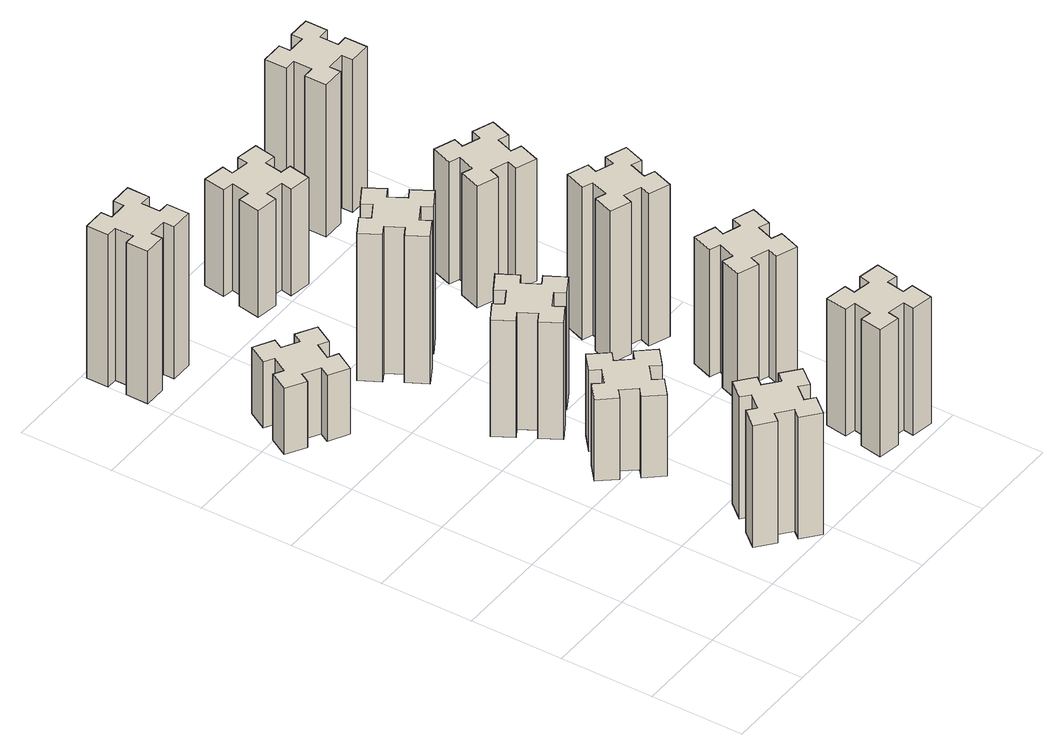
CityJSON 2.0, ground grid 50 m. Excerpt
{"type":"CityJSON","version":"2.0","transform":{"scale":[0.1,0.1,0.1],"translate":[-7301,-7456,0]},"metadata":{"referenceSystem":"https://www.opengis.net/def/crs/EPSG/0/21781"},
"CityObjects":{
"building1":{"type":"Building","attributes":{"class":"1000","function":"1000","usage":"1000","yearOfConstruction":2016,"roofType":"1000","measuredHeight":72,"storeysAboveGround":30,"storeysBelowGround":0},"geometry":[{"type":"Solid","lod":"1","boundaries":[[[[0,1,2,3,4,5,6,7,8,9,10,11,12,13,14,15,16,17,18,19]],[[17,16,20,21]],[[16,15,22,20]],[[15,14,23,22]],[[14,13,24,23]],[[13,12,25,24]],[[12,11,26,25]],[[11,10,27,26]],[[10,9,28,27]],[[9,8,29,28]],[[8,7,30,29]],[[7,6,31,30]],[[6,5,32,31]],[[5,4,33,32]],[[4,3,34,33]],[[3,2,35,34]],[[2,1,36,35]],[[1,0,37,36]],[[0,19,38,37]],[[19,18,39,38]],[[18,17,21,39]],[[24,25,26,27,28,29,30,31,32,33,34,35,36,37,38,39,21,20,22,23]]]]}]},
"building2":{"type":"Building","attributes":{"class":"1000","function":"1000","usage":"1000","yearOfConstruction":2016,"roofType":"1000","measuredHeight":39,"storeysAboveGround":30,"storeysBelowGround":0},"geometry":[{"type":"Solid","lod":"1","boundaries":[[[[40,41,42,43,44,45,46,47,48,49,50,51,52,53,54,55,56,57,58,59]],[[57,56,60,61]],[[56,55,62,60]],[[55,54,63,62]],[[54,53,64,63]],[[53,52,65,64]],[[52,51,66,65]],[[51,50,67,66]],[[50,49,68,67]],[[49,48,69,68]],[[48,47,70,69]],[[47,46,71,70]],[[46,45,72,71]],[[45,44,73,72]],[[44,43,74,73]],[[43,42,75,74]],[[42,41,76,75]],[[41,40,77,76]],[[40,59,78,77]],[[59,58,79,78]],[[58,57,61,79]],[[64,65,66,67,68,69,70,71,72,73,74,75,76,77,78,79,61,60,62,63]]]]}]},
"building3":{"type":"Building","attributes":{"class":"1000","function":"1000","usage":"1000","yearOfConstruction":2016,"roofType":"1000","measuredHeight":90,"storeysAboveGround":30,"storeysBelowGround":0},"geometry":[{"type":"Solid","lod":"1","boundaries":[[[[80,81,82,83,84,85,86,87,88,89,90,91,92,93,94,95,96,97,98,99]],[[97,96,100,101]],[[96,95,102,100]],[[95,94,103,102]],[[94,93,104,103]],[[93,92,105,104]],[[92,91,106,105]],[[91,90,107,106]],[[90,89,108,107]],[[89,88,109,108]],[[88,87,110,109]],[[87,86,111,110]],[[86,85,112,111]],[[85,84,113,112]],[[84,83,114,113]],[[83,82,115,114]],[[82,81,116,115]],[[81,80,117,116]],[[80,99,118,117]],[[99,98,119,118]],[[98,97,101,119]],[[104,105,106,107,108,109,110,111,112,113,114,115,116,117,118,119,101,100,102,103]]]]}]},
"building4":{"type":"Building","attributes":{"class":"1000","function":"1000","usage":"1000","yearOfConstruction":2016,"roofType":"1000","measuredHeight":48,"storeysAboveGround":30,"storeysBelowGround":0},"geometry":[{"type":"Solid","lod":"1","boundaries":[[[[120,121,122,123,124,125,126,127,128,129,130,131,132,133,134,135,136,137,138,139]],[[137,136,140,141]],[[136,135,142,140]],[[135,134,143,142]],[[134,133,144,143]],[[133,132,145,144]],[[132,131,146,145]],[[131,130,147,146]],[[130,129,148,147]],[[129,128,149,148]],[[128,127,150,149]],[[127,126,151,150]],[[126,125,152,151]],[[125,124,153,152]],[[124,123,154,153]],[[123,122,155,154]],[[122,121,156,155]],[[121,120,157,156]],[[120,139,158,157]],[[139,138,159,158]],[[138,137,141,159]],[[144,145,146,147,148,149,150,151,152,153,154,155,156,157,158,159,141,140,142,143]]]]}]},
"building5":{"type":"Building","attributes":{"class":"1000","function":"1000","usage":"1000","yearOfConstruction":2016,"roofType":"1000","measuredHeight":69,"storeysAboveGround":30,"storeysBelowGround":0},"geometry":[{"type":"Solid","lod":"1","boundaries":[[[[160,161,162,163,164,165,166,167,168,169,170,171,172,173,174,175,176,177,178,179]],[[177,176,180,181]],[[176,175,182,180]],[[175,174,183,182]],[[174,173,184,183]],[[173,172,185,184]],[[172,171,186,185]],[[171,170,187,186]],[[170,169,188,187]],[[169,168,189,188]],[[168,167,190,189]],[[167,166,191,190]],[[166,165,192,191]],[[165,164,193,192]],[[164,163,194,193]],[[163,162,195,194]],[[162,161,196,195]],[[161,160,197,196]],[[160,179,198,197]],[[179,178,199,198]],[[178,177,181,199]],[[184,185,186,187,188,189,190,191,192,193,194,195,196,197,198,199,181,180,182,183]]]]}]},
"building6":{"type":"Building","attributes":{"class":"1000","function":"1000","usage":"1000","yearOfConstruction":2016,"roofType":"1000","measuredHeight":87,"storeysAboveGround":30,"storeysBelowGround":0},"geometry":[{"type":"Solid","lod":"1","boundaries":[[[[200,201,202,203,204,205,206,207,208,209,210,211,212,213,214,215,216,217,218,219]],[[217,216,220,221]],[[216,215,222,220]],[[215,214,223,222]],[[214,213,224,223]],[[213,212,225,224]],[[212,211,226,225]],[[211,210,227,226]],[[210,209,228,227]],[[209,208,229,228]],[[208,207,230,229]],[[207,206,231,230]],[[206,205,232,231]],[[205,204,233,232]],[[204,203,234,233]],[[203,202,235,234]],[[202,201,236,235]],[[201,200,237,236]],[[200,219,238,237]],[[219,218,239,238]],[[218,217,221,239]],[[224,225,226,227,228,229,230,231,232,233,234,235,236,237,238,239,221,220,222,223]]]]}]},
"building7":{"type":"Building","attributes":{"class":"1000","function":"1000","usage":"1000","yearOfConstruction":2016,"roofType":"1000","measuredHeight":75,"storeysAboveGround":30,"storeysBelowGround":0},"geometry":[{"type":"Solid","lod":"1","boundaries":[[[[240,241,242,243,244,245,246,247,248,249,250,251,252,253,254,255,256,257,258,259]],[[257,256,260,261]],[[256,255,262,260]],[[255,254,263,262]],[[254,253,264,263]],[[253,252,265,264]],[[252,251,266,265]],[[251,250,267,266]],[[250,249,268,267]],[[249,248,269,268]],[[248,247,270,269]],[[247,246,271,270]],[[246,245,272,271]],[[245,244,273,272]],[[244,243,274,273]],[[243,242,275,274]],[[242,241,276,275]],[[241,240,277,276]],[[240,259,278,277]],[[259,258,279,278]],[[258,257,261,279]],[[264,265,266,267,268,269,270,271,272,273,274,275,276,277,278,279,261,260,262,263]]]]}]},
"building8":{"type":"Building","attributes":{"class":"1000","function":"1000","usage":"1000","yearOfConstruction":2016,"roofType":"1000","measuredHeight":63,"storeysAboveGround":30,"storeysBelowGround":0},"geometry":[{"type":"Solid","lod":"1","boundaries":[[[[280,281,282,283,284,285,286,287,288,289,290,291,292,293,294,295,296,297,298,299]],[[297,296,300,301]],[[296,295,302,300]],[[295,294,303,302]],[[294,293,304,303]],[[293,292,305,304]],[[292,291,306,305]],[[291,290,307,306]],[[290,289,308,307]],[[289,288,309,308]],[[288,287,310,309]],[[287,286,311,310]],[[286,285,312,311]],[[285,284,313,312]],[[284,283,314,313]],[[283,282,315,314]],[[282,281,316,315]],[[281,280,317,316]],[[280,299,318,317]],[[299,298,319,318]],[[298,297,301,319]],[[304,305,306,307,308,309,310,311,312,313,314,315,316,317,318,319,301,300,302,303]]]]}]},
"building9":{"type":"Building","attributes":{"class":"1000","function":"1000","usage":"1000","yearOfConstruction":2016,"roofType":"1000","measuredHeight":75,"storeysAboveGround":30,"storeysBelowGround":0},"geometry":[{"type":"Solid","lod":"1","boundaries":[[[[320,321,322,323,324,325,326,327,328,329,330,331,332,333,334,335,336,337,338,339]],[[337,336,340,341]],[[336,335,342,340]],[[335,334,343,342]],[[334,333,344,343]],[[333,332,345,344]],[[332,331,346,345]],[[331,330,347,346]],[[330,329,348,347]],[[329,328,349,348]],[[328,327,350,349]],[[327,326,351,350]],[[326,325,352,351]],[[325,324,353,352]],[[324,323,354,353]],[[323,322,355,354]],[[322,321,356,355]],[[321,320,357,356]],[[320,339,358,357]],[[339,338,359,358]],[[338,337,341,359]],[[344,345,346,347,348,349,350,351,352,353,354,355,356,357,358,359,341,340,342,343]]]]}]},
"building10":{"type":"Building","attributes":{"class":"1000","function":"1000","usage":"1000","yearOfConstruction":2016,"roofType":"1000","measuredHeight":90,"storeysAboveGround":30,"storeysBelowGround":0},"geometry":[{"type":"Solid","lod":"1","boundaries":[[[[360,361,362,363,364,365,366,367,368,369,370,371,372,373,374,375,376,377,378,379]],[[377,376,380,381]],[[376,375,382,380]],[[375,374,383,382]],[[374,373,384,383]],[[373,372,385,384]],[[372,371,386,385]],[[371,370,387,386]],[[370,369,388,387]],[[369,368,389,388]],[[368,367,390,389]],[[367,366,391,390]],[[366,365,392,391]],[[365,364,393,392]],[[364,363,394,393]],[[363,362,395,394]],[[362,361,396,395]],[[361,360,397,396]],[[360,379,398,397]],[[379,378,399,398]],[[378,377,381,399]],[[384,385,386,387,388,389,390,391,392,393,394,395,396,397,398,399,381,380,382,383]]]]}]},
"building11":{"type":"Building","attributes":{"class":"1000","function":"1000","usage":"1000","yearOfConstruction":2016,"roofType":"1000","measuredHeight":72,"storeysAboveGround":30,"storeysBelowGround":0},"geometry":[{"type":"Solid","lod":"1","boundaries":[[[[400,401,402,403,404,405,406,407,408,409,410,411,412,413,414,415,416,417,418,419]],[[417,416,420,421]],[[416,415,422,420]],[[415,414,423,422]],[[414,413,424,423]],[[413,412,425,424]],[[412,411,426,425]],[[411,410,427,426]],[[410,409,428,427]],[[409,408,429,428]],[[408,407,430,429]],[[407,406,431,430]],[[406,405,432,431]],[[405,404,433,432]],[[404,403,434,433]],[[403,402,435,434]],[[402,401,436,435]],[[401,400,437,436]],[[400,419,438,437]],[[419,418,439,438]],[[418,417,421,439]],[[424,425,426,427,428,429,430,431,432,433,434,435,436,437,438,439,421,420,422,423]]]]}]},
"building12":{"type":"Building","attributes":{"class":"1000","function":"1000","usage":"1000","yearOfConstruction":2016,"roofType":"1000","measuredHeight":90,"storeysAboveGround":30,"storeysBelowGround":0},"geometry":[{"type":"Solid","lod":"1","boundaries":[[[[440,441,442,443,444,445,446,447,448,449,450,451,452,453,454,455,456,457,458,459]],[[457,456,460,461]],[[456,455,462,460]],[[455,454,463,462]],[[454,453,464,463]],[[453,452,465,464]],[[452,451,466,465]],[[451,450,467,466]],[[450,449,468,467]],[[449,448,469,468]],[[448,447,470,469]],[[447,446,471,470]],[[446,445,472,471]],[[445,444,473,472]],[[444,443,474,473]],[[443,442,475,474]],[[442,441,476,475]],[[441,440,477,476]],[[440,459,478,477]],[[459,458,479,478]],[[458,457,461,479]],[[464,465,466,467,468,469,470,471,472,473,474,475,476,477,478,479,461,460,462,463]]]]}]}
},
"vertices":[
[806,193,0],[883,129,0],[844,83,0],[936,6,0],[1013,98,0],[967,136,0],[1032,213,0],[1078,174,0],[1155,266,0],[1063,343,0],[1024,297,0],[948,362,0],[986,408,0],[894,485,0],[817,393,0],[863,354,0],[799,278,0],[753,316,0],[676,224,0],[768,147,0],[799,278,720],[753,316,720],[863,354,720],[817,393,720],[894,485,720],[986,408,720],[948,362,720],[1024,297,720],[1063,343,720],[1155,266,720],[1078,174,720],[1032,213,720],[967,136,720],[1013,98,720],[936,6,720],[844,83,720],[883,129,720],[806,193,720],[768,147,720],[676,224,720],
[346,2367,0],[396,2454,0],[448,2424,0],[508,2528,0],[404,2588,0],[374,2536,0],[287,2586,0],[317,2638,0],[213,2698,0],[153,2594,0],[205,2564,0],[155,2477,0],[103,2507,0],[43,2403,0],[147,2343,0],[177,2395,0],[264,2345,0],[234,2293,0],[338,2233,0],[398,2337,0],[264,2345,390],[234,2293,390],[177,2395,390],[147,2343,390],[43,2403,390],[103,2507,390],[155,2477,390],[205,2564,390],[153,2594,390],[213,2698,390],[317,2638,390],[287,2586,390],[374,2536,390],[404,2588,390],[508,2528,390],[448,2424,390],[396,2454,390],[346,2367,390],[398,2337,390],[338,2233,390],
[285,3255,0],[285,3355,0],[345,3355,0],[345,3475,0],[225,3475,0],[225,3415,0],[125,3415,0],[125,3475,0],[5,3475,0],[5,3355,0],[65,3355,0],[65,3255,0],[5,3255,0],[5,3135,0],[125,3135,0],[125,3195,0],[225,3195,0],[225,3135,0],[345,3135,0],[345,3255,0],[225,3195,900],[225,3135,900],[125,3195,900],[125,3135,900],[5,3135,900],[5,3255,900],[65,3255,900],[65,3355,900],[5,3355,900],[5,3475,900],[125,3475,900],[125,3415,900],[225,3415,900],[225,3475,900],[345,3475,900],[345,3355,900],[285,3355,900],[285,3255,900],[345,3255,900],[345,3135,900],
[948,969,0],[1024,1033,0],[1063,987,0],[1155,1064,0],[1078,1156,0],[1032,1118,0],[967,1194,0],[1013,1233,0],[936,1325,0],[844,1248,0],[883,1202,0],[806,1137,0],[768,1183,0],[676,1106,0],[753,1014,0],[799,1053,0],[863,976,0],[817,938,0],[894,846,0],[986,923,0],[863,976,480],[817,938,480],[799,1053,480],[753,1014,480],[676,1106,480],[768,1183,480],[806,1137,480],[883,1202,480],[844,1248,480],[936,1325,480],[1013,1233,480],[967,1194,480],[1032,1118,480],[1078,1156,480],[1155,1064,480],[1063,987,480],[1024,1033,480],[948,969,480],[986,923,480],[894,846,480],
[795,1614,0],[845,1527,0],[793,1497,0],[853,1393,0],[957,1453,0],[927,1505,0],[1014,1555,0],[1044,1503,0],[1148,1563,0],[1088,1667,0],[1036,1637,0],[986,1724,0],[1038,1754,0],[978,1858,0],[874,1798,0],[904,1746,0],[817,1696,0],[787,1748,0],[683,1688,0],[743,1584,0],[817,1696,690],[787,1748,690],[904,1746,690],[874,1798,690],[978,1858,690],[1038,1754,690],[986,1724,690],[1036,1637,690],[1088,1667,690],[1148,1563,690],[1044,1503,690],[1014,1555,690],[927,1505,690],[957,1453,690],[853,1393,690],[793,1497,690],[845,1527,690],[795,1614,690],[743,1584,690],[683,1688,690],
[927,2245,0],[1014,2295,0],[1044,2243,0],[1148,2303,0],[1088,2407,0],[1036,2377,0],[986,2464,0],[1038,2494,0],[978,2598,0],[874,2538,0],[904,2486,0],[817,2436,0],[787,2488,0],[683,2428,0],[743,2324,0],[795,2354,0],[845,2267,0],[793,2237,0],[853,2133,0],[957,2193,0],[845,2267,870],[793,2237,870],[795,2354,870],[743,2324,870],[683,2428,870],[787,2488,870],[817,2436,870],[904,2486,870],[874,2538,870],[978,2598,870],[1038,2494,870],[986,2464,870],[1036,2377,870],[1088,2407,870],[1148,2303,870],[1044,2243,870],[1014,2295,870],[927,2245,870],[957,2193,870],[853,2133,870],
[1824,345,0],[1725,362,0],[1736,421,0],[1617,442,0],[1597,324,0],[1656,314,0],[1638,215,0],[1579,226,0],[1558,107,0],[1677,87,0],[1687,146,0],[1785,128,0],[1775,69,0],[1893,48,0],[1914,167,0],[1855,177,0],[1872,275,0],[1931,265,0],[1952,383,0],[1834,404,0],[1872,275,750],[1931,265,750],[1855,177,750],[1914,167,750],[1893,48,750],[1775,69,750],[1785,128,750],[1687,146,750],[1677,87,750],[1558,107,750],[1579,226,750],[1638,215,750],[1656,314,750],[1597,324,750],[1617,442,750],[1736,421,750],[1725,362,750],[1824,345,750],[1834,404,750],[1952,383,750],
[916,3274,0],[898,3175,0],[839,3186,0],[818,3067,0],[937,3047,0],[947,3106,0],[1045,3088,0],[1035,3029,0],[1153,3008,0],[1174,3127,0],[1115,3137,0],[1132,3235,0],[1191,3225,0],[1212,3343,0],[1094,3364,0],[1084,3305,0],[985,3322,0],[996,3381,0],[877,3402,0],[857,3284,0],[985,3322,630],[996,3381,630],[1084,3305,630],[1094,3364,630],[1212,3343,630],[1191,3225,630],[1132,3235,630],[1115,3137,630],[1174,3127,630],[1153,3008,630],[1035,3029,630],[1045,3088,630],[947,3106,630],[937,3047,630],[818,3067,630],[839,3186,630],[898,3175,630],[916,3274,630],[857,3284,630],[877,3402,630],
[1671,899,0],[1765,865,0],[1744,809,0],[1857,767,0],[1898,880,0],[1842,901,0],[1876,995,0],[1932,974,0],[1973,1087,0],[1860,1128,0],[1840,1072,0],[1746,1106,0],[1767,1162,0],[1654,1203,0],[1613,1090,0],[1669,1070,0],[1635,976,0],[1579,997,0],[1537,884,0],[1650,843,0],[1635,976,750],[1579,997,750],[1669,1070,750],[1613,1090,750],[1654,1203,750],[1767,1162,750],[1746,1106,750],[1840,1072,750],[1860,1128,750],[1973,1087,750],[1932,974,750],[1876,995,750],[1842,901,750],[1898,880,750],[1857,767,750],[1744,809,750],[1765,865,750],[1671,899,750],[1650,843,750],[1537,884,750],
[1740,1712,0],[1646,1746,0],[1667,1802,0],[1554,1843,0],[1513,1730,0],[1569,1710,0],[1535,1616,0],[1479,1637,0],[1437,1524,0],[1550,1483,0],[1571,1539,0],[1665,1505,0],[1644,1449,0],[1757,1407,0],[1798,1520,0],[1742,1541,0],[1776,1635,0],[1832,1614,0],[1873,1727,0],[1760,1768,0],[1776,1635,900],[1832,1614,900],[1742,1541,900],[1798,1520,900],[1757,1407,900],[1644,1449,900],[1665,1505,900],[1571,1539,900],[1550,1483,900],[1437,1524,900],[1479,1637,900],[1535,1616,900],[1569,1710,900],[1513,1730,900],[1554,1843,900],[1667,1802,900],[1646,1746,900],[1740,1712,900],[1760,1768,900],[1873,1727,900],
[1740,2452,0],[1646,2486,0],[1667,2542,0],[1554,2583,0],[1513,2470,0],[1569,2450,0],[1535,2356,0],[1479,2377,0],[1437,2264,0],[1550,2223,0],[1571,2279,0],[1665,2245,0],[1644,2189,0],[1757,2147,0],[1798,2260,0],[1742,2281,0],[1776,2375,0],[1832,2354,0],[1873,2467,0],[1760,2508,0],[1776,2375,720],[1832,2354,720],[1742,2281,720],[1798,2260,720],[1757,2147,720],[1644,2189,720],[1665,2245,720],[1571,2279,720],[1550,2223,720],[1437,2264,720],[1479,2377,720],[1535,2356,720],[1569,2450,720],[1513,2470,720],[1554,2583,720],[1667,2542,720],[1646,2486,720],[1740,2452,720],[1760,2508,720],[1873,2467,720],
[1605,3195,0],[1705,3195,0],[1705,3135,0],[1825,3135,0],[1825,3255,0],[1765,3255,0],[1765,3355,0],[1825,3355,0],[1825,3475,0],[1705,3475,0],[1705,3415,0],[1605,3415,0],[1605,3475,0],[1485,3475,0],[1485,3355,0],[1545,3355,0],[1545,3255,0],[1485,3255,0],[1485,3135,0],[1605,3135,0],[1545,3255,900],[1485,3255,900],[1545,3355,900],[1485,3355,900],[1485,3475,900],[1605,3475,900],[1605,3415,900],[1705,3415,900],[1705,3475,900],[1825,3475,900],[1825,3355,900],[1765,3355,900],[1765,3255,900],[1825,3255,900],[1825,3135,900],[1705,3135,900],[1705,3195,900],[1605,3195,900],[1605,3135,900],[1485,3135,900]
]}
